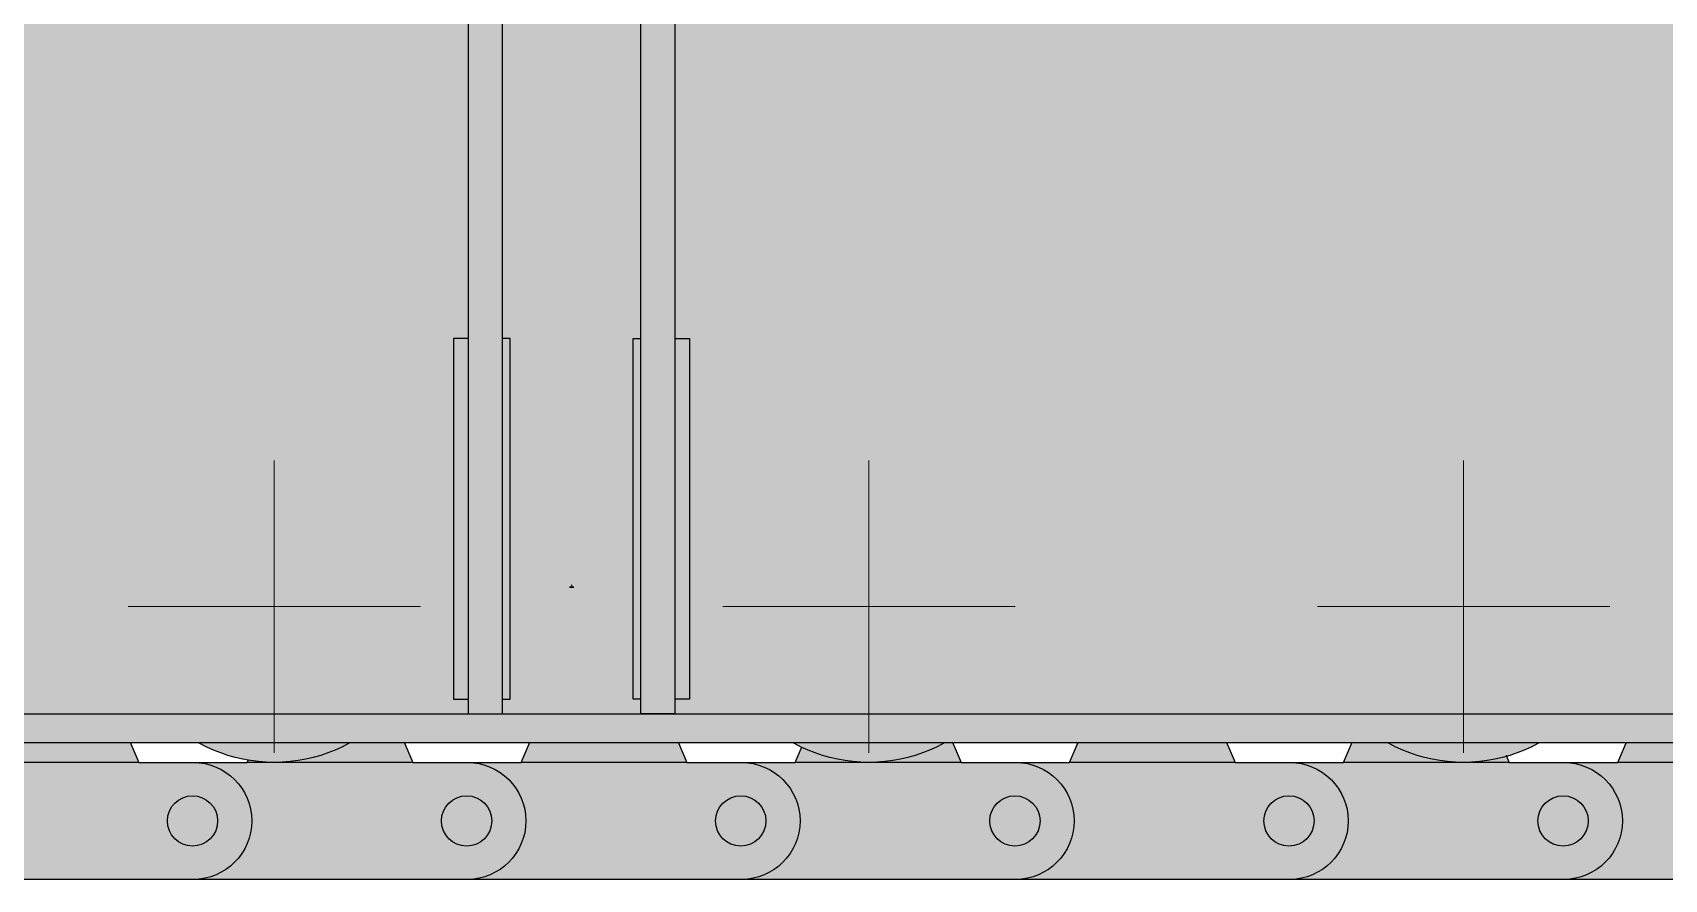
# Model space of a CAD drawing. Header units: millimetres. Extents: x -10000 to 22392, y -19950 to 27002.
# Drawn here: x -1998 to -324, y -20 to 849 of the extents above; entities that cross this region are included whole.
import ezdxf
from ezdxf.enums import TextEntityAlignment as Align

# ---------------------------------------------------------------- set-up
doc = ezdxf.new("R2010")
doc.units = ezdxf.units.MM
doc.set_wipeout_variables(frame=1)
doc.linetypes.add('ACAD_ISO04W100', pattern=[30, 24, -3, 0, -3])
doc.layers.add('Техника. Кран LR 1600', color=250, linetype='Continuous')
doc.layers.add('Техника. Кран LR 1600 Штриховка', color=7, linetype='Continuous', true_color=0xffd147)
doc.styles.add('arial', font='arial.ttf')

# ---------------------------------------------------------------- blocks, each defined once
blk = doc.blocks.new('LR 1600-2-20230825.140328')
at = {"color": 0, "linetype": 'ByBlock', "lineweight": -2, "transparency": 16777216}
blk.add_wipeout([(471, 1885), (471, 1885), (473.4, 1906.2), (482.7, 1925.5), (497.7, 1940.6), (516.9, 1950), (516.9, 1950), (541.7, 1950), (541.7, 1950), (550.8, 1948.5), (559.3, 1945), (566.8, 1939.6), (572.9, 1932.7), (572.9, 1932.7), (643.6, 1840), (1352.1, 1840), (1436.8, 1889.6), (1436.8, 1889.6), (1452.9, 1894), (1468.9, 1889.8), (1480.7, 1878), (1485, 1862), (1485, 1862), (1485, 1820), (1495, 1820), (1495, 350), (1395, 350), (1395, 650), (-1395, 650), (-1395, 350), (-1495, 350), (-1495, 1820), (-1485, 1820), (-1485, 1862), (-1485, 1862), (-1480.7, 1878), (-1468.9, 1889.8), (-1452.9, 1894), (-1436.8, 1889.6), (-1436.8, 1889.6), (-1352.1, 1840), (-643.6, 1840), (-572.9, 1932.7), (-572.9, 1932.7), (-566.8, 1939.6), (-559.3, 1945), (-550.8, 1948.5), (-541.7, 1950), (-541.7, 1950), (-516.9, 1950), (-516.9, 1950), (-497.7, 1940.6), (-482.7, 1925.5), (-473.4, 1906.2), (-471, 1885), (-471, 1885), (-471, 1840), (471, 1840)], dxfattribs=at)
at = {"layer": 'Техника. Кран LR 1600 Штриховка', "true_color": 0xadadad, "transparency": 16777216}
h = blk.add_hatch(color=253, dxfattribs=at)
h.dxf.hatch_style = 1
edge = h.paths.add_edge_path()
edge.add_line((471, 1840), (471, 1885))
edge.add_arc((535.3, 1888.3), 64.4, 106.555, 182.9163, ccw=False)
edge.add_line((516.9, 1950), (541.7, 1950))
edge.add_arc((539.9, 1910), 40.1, 34.5186, 87.469, ccw=False)
edge.add_line((572.9, 1932.7), (643.6, 1840))
edge.add_line((643.6, 1840), (1352.1, 1840))
edge.add_line((1352.1, 1840), (1436.8, 1889.6))
edge.add_arc((1453, 1862), 32, 0, 120.3458, ccw=False)
edge.add_line((1485, 1862), (1485, 1820))
edge.add_line((1485, 1820), (1495, 1820))
edge.add_line((1495, 1820), (1495, 350))
edge.add_line((1495, 350), (1395, 350))
edge.add_line((1395, 350), (1395, 650))
edge.add_line((1395, 650), (-1395, 650))
edge.add_line((-1395, 650), (-1395, 350))
edge.add_line((-1395, 350), (-1495, 350))
edge.add_line((-1495, 350), (-1495, 1820))
edge.add_line((-1495, 1820), (-1485, 1820))
edge.add_line((-1485, 1820), (-1485, 1862))
edge.add_arc((-1453, 1862), 32, 59.6542, 180, ccw=False)
edge.add_line((-1436.8, 1889.6), (-1352.1, 1840))
edge.add_line((-1352.1, 1840), (-643.6, 1840))
edge.add_line((-643.6, 1840), (-572.9, 1932.7))
edge.add_arc((-539.9, 1910), 40.1, 92.531, 145.4814, ccw=False)
edge.add_line((-541.7, 1950), (-516.9, 1950))
edge.add_arc((-535.3, 1888.3), 64.4, -2.9163, 73.445, ccw=False)
edge.add_line((-471, 1885), (-471, 1840))
edge.add_line((-471, 1840), (471, 1840))
at = {"color": 0, "linetype": 'ByBlock', "lineweight": -2, "transparency": 16777216}
blk.add_lwpolyline([(1395, 650), (-1395, 650), (-1395, 350), (-1495, 350), (-1495, 1820), (-1485, 1820), (-1485, 1862, -0.579364), (-1436.8, 1889.6), (-1352.1, 1840), (-643.6, 1840), (-572.9, 1932.7, -0.23524), (-541.7, 1950), (-516.9, 1950, -0.346092), (-471, 1885), (-471, 1840), (471, 1840)], format="xyb", dxfattribs=at)
for points in [[(-1395, 650), (-1395, 810), (-1420, 810), (-1420, 1400), (-1395, 1400), (-1395, 1790)], [(-1420, 810), (-1420, 754.4), (-1495, 754.4)], [(-1395, 680), (1395, 680)]]:
    blk.add_lwpolyline(points, dxfattribs=at)
blk = doc.blocks.new('LR 1600-2-20230825.150150')
blk.add_wipeout([(0, 60), (0, 60), (15.8, 57.9), (30.4, 51.7), (43, 41.9), (52.5, 29.1), (58.3, 14.3), (60, -1.5), (57.5, -17.2), (50.9, -31.7), (40.8, -44), (27.8, -53.2), (12.8, -58.6), (0, -60), (-56, -60), (-86, -130), (-196, -130), (-226, -60), (-282, -60), (-282, -60), (-297.8, -57.9), (-312.4, -51.7), (-325, -41.9), (-334.5, -29.1), (-340.3, -14.3), (-342, 1.5), (-339.5, 17.2), (-332.9, 31.7), (-322.8, 44), (-309.8, 53.2), (-294.8, 58.6), (-282, 60)])
at = {"layer": 'Техника. Кран LR 1600 Штриховка', "true_color": 0xadadad}
h = blk.add_hatch(color=253, dxfattribs=at)
h.dxf.hatch_style = 1
edge = h.paths.add_edge_path()
edge.add_line((-282, 60), (0, 60))
edge.add_arc((0, 0), 60, -90, 90, ccw=False)
edge.add_line((0, -60), (-56, -60))
edge.add_line((-56, -60), (-86, -130))
edge.add_line((-86, -130), (-196, -130))
edge.add_line((-196, -130), (-226, -60))
edge.add_line((-226, -60), (-282, -60))
edge.add_arc((-282, 0), 60, 90, 270, ccw=False)
edge = h.paths.add_edge_path(flags=17)
edge.add_line((-226, -60), (-56, -60))
at = {"color": 0, "linetype": 'ByBlock', "lineweight": -2, "transparency": 16777216}
blk.add_line((-226, -60), (-56, -60), dxfattribs=at)
blk.add_lwpolyline([(-282, 60), (0, 60, -1), (0, -60), (-56, -60), (-86, -130), (-196, -130), (-226, -60), (-282, -60, -1)], format="xyb", close=True, dxfattribs=at)
for centre in [(-281.2, 0), (0, 0)]:
    blk.add_circle(centre, 25.8, dxfattribs=at)
blk = doc.blocks.new('LR 1600-2-20230825.10341301')
at = {"color": 0, "linetype": 'ByBlock', "lineweight": -2, "transparency": 16777216, "rotation": 179.9999999999998}
blk.add_blockref('LR 1600-2-20230825.150150', (-462.8, -868), dxfattribs=at)
blk.add_blockref('LR 1600-2-20230825.150150', (-744, -868), dxfattribs=at)
blk.add_blockref('LR 1600-2-20230825.150150', (-1025.2, -868), dxfattribs=at)
blk.add_blockref('LR 1600-2-20230825.150150', (-1306.4, -868), dxfattribs=at)
blk.add_blockref('LR 1600-2-20230825.150150', (-1587.6, -868), dxfattribs=at)
blk.add_blockref('LR 1600-2-20230825.150150', (-1868.8, -868), dxfattribs=at)
blk.add_blockref('LR 1600-2-20230825.150150', (-2150, -868), dxfattribs=at)
blk = doc.blocks.new('LR 1600-2-20230825.104242')
at = {"color": 0, "linetype": 'ByBlock', "lineweight": -2, "transparency": 16777216}
blk.add_wipeout([(154.3, 42.4), (137.6, 81.7), (111, 115.2), (76.6, 140.5), (36.6, 155.8), (-5.9, 159.9), (-48, 152.6), (-86.7, 134.5), (-119.2, 106.7), (-143.2, 71.3), (-157, 30.9), (-159.6, -11.8), (-150.7, -53.6), (-131.2, -91.6), (-102.2, -123.1), (-66, -145.8), (-25, -158), (17.7, -159), (59.2, -148.7), (96.4, -127.7), (126.8, -97.6), (148.1, -60.5), (158.8, -19.2), (160, 0)], dxfattribs=at)
at = {"layer": 'Техника. Кран LR 1600 Штриховка', "true_color": 0xadadad, "transparency": 16777216}
h = blk.add_hatch(color=253, dxfattribs=at)
h.dxf.hatch_style = 1
edge = h.paths.add_edge_path()
edge.add_arc((0, 0), 160, 0, 360)
at = {"color": 0, "linetype": 'ByBlock', "lineweight": -2, "transparency": 16777216}
blk.add_circle((0, 0), 160, dxfattribs=at)
blk = doc.blocks.new('LR 1600-2-20230825.104925')
at = {"color": 0, "linetype": 'ByBlock', "lineweight": -2, "transparency": 16777216}
blk.add_wipeout([(1272.5, 1525), (1272.5, 1525), (1272.9, 1526.9), (1274, 1528.5), (1275.6, 1529.6), (1277.5, 1530), (1349, 1530), (1382.9, 1639.3), (1382.9, 1639.3), (1396.2, 1663), (1418, 1679.1), (1444.5, 1685), (1471.1, 1679.5), (1493.2, 1663.6), (1506.8, 1640.2), (1507.1, 1639.3), (1541, 1530), (1612.5, 1530), (1612.5, 1530), (1614.4, 1529.6), (1616, 1528.5), (1617.1, 1526.9), (1617.5, 1525), (1617.5, 1487.1), (4217.9, 981.4), (4219.9, 991.1), (4343.7, 1029.3), (4343.7, 1029.3), (4385.9, 1039.1), (4429, 1042.9), (4472.3, 1040.7), (4514.8, 1032.5), (4748.9, 970), (4748.9, 970), (4774.7, 969.4), (4800.5, 967.2), (4826.1, 963.5), (4851.4, 958.2), (5066.5, 903.3), (5066.5, 903.3), (5127.9, 881.7), (5184.5, 849.7), (5234.7, 808.3), (5276.8, 758.7), (5309.6, 702.5), (5332, 641.4), (5343.4, 577.3), (5343.4, 512.3), (5331.9, 448.2), (5309.4, 387.1), (5276.6, 331), (5234.4, 281.4), (5184.2, 240), (5127.5, 208.1), (5066.1, 186.6), (5001.9, 176.2), (4953.4, 175.8), (4784, 165.2), (4350, 140), (-4350, 140), (-4764.2, 165.2), (-4783.9, 171.4), (-4784.2, 166.4), (-4915, 174.3), (-4915, 174.3), (-4979.9, 180.1), (-5042.7, 197.1), (-5101.6, 224.9), (-5154.7, 262.6), (-5200.4, 309), (-5237.2, 362.7), (-5264.1, 422), (-5280.2, 485.1), (-5285, 550), (-5278.3, 614.8), (-5260.4, 677.4), (-5231.8, 735.9), (-5193.4, 788.5), (-5146.4, 833.6), (-5092.2, 869.7), (-5032.5, 895.7), (-4969.2, 911), (-4915, 915), (-4891.3, 915), (-4891.3, 926), (-4887.4, 930.9), (-4509.3, 1017.5), (-4464.7, 1017.5), (-4269, 972.7), (-4265.2, 968.8), (-4262.9, 957.2), (-4334.6, 942.9), (-4336.9, 954.4), (-4340.7, 958.3), (-4471.4, 988.2), (-4502.6, 988.2), (-4753, 930.9), (-4756.9, 926), (-4756.9, 915), (-4487, 915), (-4487, 920), (-4472, 920), (-4472, 915.4), (-1617.5, 1486.7), (-1617.5, 1525), (-1617.5, 1525), (-1617.1, 1526.9), (-1616, 1528.5), (-1614.4, 1529.6), (-1612.5, 1530), (-1541, 1530), (-1507.1, 1639.3), (-1507.1, 1639.3), (-1493.8, 1663), (-1472, 1679.1), (-1445.5, 1685), (-1418.9, 1679.5), (-1396.8, 1663.6), (-1383.2, 1640.2), (-1382.9, 1639.3), (-1349, 1530), (-1277.5, 1530), (-1277.5, 1530), (-1275.6, 1529.6), (-1274, 1528.5), (-1272.9, 1526.9), (-1272.5, 1525), (-1272.5, 1500), (1272.5, 1500)], dxfattribs=at)
at = {"layer": 'Техника. Кран LR 1600 Штриховка', "true_color": 0xadadad, "transparency": 16777216}
h = blk.add_hatch(color=253, dxfattribs=at)
h.dxf.hatch_style = 1
edge = h.paths.add_edge_path()
edge.add_line((1272.5, 1500), (1272.5, 1525))
edge.add_arc((1277.5, 1525), 5, 90, 180, ccw=False)
edge.add_line((1277.5, 1530), (1349, 1530))
edge.add_line((1349, 1530), (1382.9, 1639.3))
edge.add_arc((1445, 1620), 65, 17.2466, 162.7534, ccw=False)
edge.add_line((1507.1, 1639.3), (1541, 1530))
edge.add_line((1541, 1530), (1612.5, 1530))
edge.add_arc((1612.5, 1525), 5, 0, 90, ccw=False)
edge.add_line((1617.5, 1525), (1617.5, 1487.1))
edge.add_line((1617.5, 1487.1), (4217.9, 981.4))
edge.add_line((4217.9, 981.4), (4219.9, 991.1))
edge.add_line((4219.9, 991.1), (4343.7, 1029.3))
edge.add_arc((4434.9, 733), 310, 75.0506, 107.1083, ccw=False)
edge.add_line((4514.8, 1032.5), (4748.9, 970))
edge.add_arc((4751.9, 543.9), 426.1, 76.4924, 90.4121, ccw=False)
edge.add_line((4851.4, 958.2), (5066.5, 903.3))
edge.add_arc((4975, 545), 369.8, -93.3433, 75.6751, ccw=False)
edge.add_line((4953.4, 175.8), (4784, 165.2))
edge.add_line((4784, 165.2), (4350, 140))
edge.add_line((4350, 140), (-4350, 140))
edge.add_line((-4350, 140), (-4764.2, 165.2))
edge.add_line((-4764.2, 165.2), (-4783.9, 171.4))
edge.add_line((-4783.9, 171.4), (-4784.2, 166.4))
edge.add_line((-4784.2, 166.4), (-4915, 174.3))
edge.add_arc((-4914.7, 544.7), 370.3, 90.0493, 269.9507, ccw=False)
edge.add_line((-4915, 915), (-4891.3, 915))
edge.add_line((-4891.3, 915), (-4891.3, 926))
edge.add_line((-4891.3, 926), (-4887.4, 930.9))
edge.add_line((-4887.4, 930.9), (-4509.3, 1017.5))
edge.add_line((-4509.3, 1017.5), (-4464.7, 1017.5))
edge.add_line((-4464.7, 1017.5), (-4269, 972.7))
edge.add_line((-4269, 972.7), (-4265.2, 968.8))
edge.add_line((-4265.2, 968.8), (-4262.9, 957.2))
edge.add_line((-4262.9, 957.2), (-4334.6, 942.9))
edge.add_line((-4334.6, 942.9), (-4336.9, 954.4))
edge.add_line((-4336.9, 954.4), (-4340.7, 958.3))
edge.add_line((-4340.7, 958.3), (-4471.4, 988.2))
edge.add_line((-4471.4, 988.2), (-4502.6, 988.2))
edge.add_line((-4502.6, 988.2), (-4753, 930.9))
edge.add_line((-4753, 930.9), (-4756.9, 926))
edge.add_line((-4756.9, 926), (-4756.9, 915))
edge.add_line((-4756.9, 915), (-4487, 915))
edge.add_line((-4487, 915), (-4487, 920))
edge.add_line((-4487, 920), (-4472, 920))
edge.add_line((-4472, 920), (-4472, 915.4))
edge.add_line((-4472, 915.4), (-1617.5, 1486.7))
edge.add_line((-1617.5, 1486.7), (-1617.5, 1525))
edge.add_arc((-1612.5, 1525), 5, 90, 180, ccw=False)
edge.add_line((-1612.5, 1530), (-1541, 1530))
edge.add_line((-1541, 1530), (-1507.1, 1639.3))
edge.add_arc((-1445, 1620), 65, 17.2466, 162.7534, ccw=False)
edge.add_line((-1382.9, 1639.3), (-1349, 1530))
edge.add_line((-1349, 1530), (-1277.5, 1530))
edge.add_arc((-1277.5, 1525), 5, 0, 90, ccw=False)
edge.add_line((-1272.5, 1525), (-1272.5, 1500))
edge.add_line((-1272.5, 1500), (1272.5, 1500))
at = {"color": 0, "linetype": 'ByBlock', "lineweight": -2, "transparency": 16777216}
for points in [[(4350, 140), (-4350, 140)], [(-1551, 555), (-1566, 555), (-1566, 185), (-1551, 185)], [(-1516, 185), (-1508, 185), (-1508, 555), (-1516, 555)], [(-1374, 185), (-1382, 185), (-1382, 555), (-1374, 555)], [(-1339, 555), (-1324, 555), (-1324, 185), (-1339, 185)], [(-4783.9, 171.4), (-4782.4, 196.3), (-4349.1, 170), (0, 170)]]:
    blk.add_lwpolyline(points, dxfattribs=at)
for points in [[(-1551, 1450), (-1551, 170), (-1516, 170), (-1516, 1450)], [(-1339, 1450), (-1339, 170), (-1374, 170), (-1374, 1450)]]:
    blk.add_lwpolyline(points, close=True, dxfattribs=at)
blk = doc.blocks.new('LR 1600-2-20230826.19160601')
at = {"color": 0, "linetype": 'ByBlock', "lineweight": 5, "transparency": 16777216}
for points in [[(0, 150), (0, 0)], [(0, 0), (-150, 0)], [(0, 0), (0, -150)], [(150, 0), (0, 0)]]:
    blk.add_lwpolyline(points, dxfattribs=at)
blk = doc.blocks.new('LR 1600-2-20230825.111019')
at = {"color": 0, "linetype": 'ByBlock', "lineweight": -2, "transparency": 16777216}
blk.add_blockref('LR 1600-2-20230825.10341301', (34.9, 928), dxfattribs=at)
for p in [(-1750, 280), (-1140, 280), (-530, 280)]:
    blk.add_blockref('LR 1600-2-20230825.104242', p, dxfattribs=at)
blk.add_blockref('LR 1600-2-20230825.104925', (0, 0), dxfattribs=at)
for p in [(-1750, 280), (-1140, 280), (-530, 280)]:
    blk.add_blockref('LR 1600-2-20230826.19160601', p, dxfattribs=at)
blk = doc.blocks.new('LR 1600-2-20230904.12362301')
at = {"color": 0, "linetype": 'ByBlock', "lineweight": -2, "transparency": 16777216}
blk.add_wipeout([(-94, 290), (-79, 290), (-70, 300), (-70, 338), (-70, 338), (-71, 346), (-73, 353), (-77, 360), (-82, 365), (-147, 431), (-150, 440), (-150, 2062), (150, 2062), (150, 440), (147, 431), (82, 365), (82, 365), (77, 360), (73, 353), (71, 346), (70, 338), (70, 300), (79, 290), (94, 290), (100, 285), (100, 285), (88, 243), (60, 210), (20, 192), (-23, 193), (-62, 212), (-89, 245), (-100, 285)], dxfattribs=at)
at = {"layer": 'Техника. Кран LR 1600 Штриховка', "transparency": 16777216}
h = blk.add_hatch(color=256, dxfattribs=at)
h.dxf.hatch_style = 1
h.set_gradient(color1=(173, 173, 173), tint=1, name='CYLINDER')
edge = h.paths.add_edge_path()
edge.add_line((-70, 300), (-70, 338))
edge.add_arc((-108, 338), 38.3, 0.680171, 46.049795)
edge.add_line((-82, 365), (-147, 431))
edge.add_line((-147, 431), (-150, 440))
edge.add_line((-150, 440), (-150, 2062))
edge.add_line((-150, 2062), (150, 2062))
edge.add_line((150, 2062), (150, 440))
edge.add_line((150, 440), (147, 431))
edge.add_line((147, 431), (82, 365))
edge.add_arc((108, 338), 38.3, 133.950205, 179.319829)
edge.add_line((70, 338), (70, 300))
edge.add_line((70, 300), (79, 290))
edge.add_line((79, 290), (94, 290))
edge.add_line((94, 290), (100, 285))
edge.add_arc((0, 290), 100, 183.093762, 356.906238, ccw=False)
edge.add_line((-100, 285), (-94, 290))
edge.add_line((-94, 290), (-79, 290))
edge.add_line((-79, 290), (-70, 300))
at = {"color": 0, "linetype": 'ByBlock', "lineweight": -2, "transparency": 16777216}
blk.add_lwpolyline([(-70, 300), (-70, 338, 0.20058951), (-82, 365), (-147, 431), (-150, 440), (-150, 2062), (150, 2062), (150, 440), (147, 431), (82, 365, 0.20058951), (70, 338), (70, 300), (79, 290, 0), (94, 290), (100, 285, -0.9474107), (-100, 285), (-94, 290), (-79, 290)], format="xyb", close=True, dxfattribs=at)
at = {"color": 0, "linetype": 'ByBlock', "lineweight": 5, "transparency": 16777216}
for points in [[(-150, 440), (150, 440)], [(79, 290), (-79, 290)], [(-70, 300), (70, 300)]]:
    blk.add_lwpolyline(points, dxfattribs=at)
at = {"color": 0, "linetype": 'ACAD_ISO04W100', "lineweight": 5, "ltscale": 10, "transparency": 16777216}
blk.add_lwpolyline([(0, 0), (0, 2062)], dxfattribs=at)
blk = doc.blocks.new('LR 1600-2-20230904.131607')
at = {"color": 0, "linetype": 'ByBlock', "lineweight": -2, "transparency": 16777216}
blk.add_wipeout([(-48, 269), (-48, 269), (-49, 276), (-52, 281), (-56, 286), (-62, 289), (-62, 289), (-79, 293), (-90, 304), (-90, 1262), (-75, 1281), (-75, 1453), (75, 1453), (75, 1281), (90, 1262), (90, 304), (79, 293), (62, 289), (62, 289), (56, 286), (52, 281), (49, 276), (48, 269), (48, 269), (48, 258), (-48, 258)], dxfattribs=at)
blk.add_wipeout([(410, 50), (405, 56), (285, 56), (95, 176), (95, 258), (-95, 258), (-95, 176), (-285, 56), (-405, 56), (-410, 50), (-360, 0), (360, 0)], dxfattribs=at)
at = {"layer": 'Техника. Кран LR 1600 Штриховка', "true_color": 0xadadad, "transparency": 16777216}
h = blk.add_hatch(color=253, dxfattribs=at)
h.dxf.hatch_style = 1
h.paths.add_polyline_path([(360, 0), (410, 50), (405, 56), (285, 56), (95, 176), (95, 258), (-95, 258), (-95, 176), (-285, 56), (-405, 56), (-410, 50), (-360, 0)])
at = {"layer": 'Техника. Кран LR 1600 Штриховка', "transparency": 16777216}
h = blk.add_hatch(color=256, dxfattribs=at)
h.dxf.hatch_style = 1
h.set_gradient(color1=(173, 173, 173), tint=1, name='CYLINDER')
edge = h.paths.add_edge_path()
edge.add_line((-48, 258), (-48, 269))
edge.add_arc((-68, 269), 20, 360, 435)
edge.add_line((-62, 289), (-79, 293))
edge.add_line((-79, 293), (-90, 304))
edge.add_line((-90, 304), (-90, 1262))
edge.add_line((-90, 1262), (-75, 1281))
edge.add_line((-75, 1281), (-75, 1453))
edge.add_line((-75, 1453), (75, 1453))
edge.add_line((75, 1453), (75, 1281))
edge.add_line((75, 1281), (90, 1262))
edge.add_line((90, 1262), (90, 304))
edge.add_line((90, 304), (79, 293))
edge.add_line((79, 293), (62, 289))
edge.add_arc((68, 269), 20, 105, 180)
edge.add_line((48, 269), (48, 258))
edge.add_line((48, 258), (-48, 258))
at = {"color": 0, "linetype": 'ByBlock', "lineweight": -2, "transparency": 16777216}
blk.add_lwpolyline([(360, 0), (410, 50), (405, 56), (285, 56), (95, 176), (95, 258), (-95, 258), (-95, 176), (-285, 56), (-405, 56), (-410, 50), (-360, 0)], close=True, dxfattribs=at)
for points in [[(-410, 50), (410, 50)], [(285, 56), (-285, 56)], [(-95, 176), (95, 176)], [(-90, 1262), (90, 1262)], [(-90, 304), (90, 304)], [(-75, 1281), (75, 1281)]]:
    blk.add_lwpolyline(points, dxfattribs=at)
blk.add_lwpolyline([(-48, 258), (-48, 269, 0.33945426), (-62, 289), (-79, 293), (-90, 304), (-90, 1262), (-75, 1281), (-75, 1453), (75, 1453), (75, 1281), (90, 1262), (90, 304), (79, 293), (62, 289, 0.33945426), (48, 269), (48, 258)], format="xyb", close=True, dxfattribs=at)
at = {"color": 0, "linetype": 'ACAD_ISO04W100', "lineweight": 5, "ltscale": 10, "transparency": 16777216}
blk.add_lwpolyline([(0, 0), (0, 1453)], dxfattribs=at)
blk = doc.blocks.new('LR 1600-2-20230905.10145001')
at = {"color": 0, "linetype": 'ByBlock', "lineweight": -2, "transparency": 16777216}
blk.add_wipeout([(-282, 400), (-282, 30), (-302, 30), (-302, 400)], dxfattribs=at)
blk.add_wipeout([(-210, 238), (-130, 238), (-130, 181), (-133, 181), (-141, 179), (-150, 171), (-150, 191), (-242, 254), (-242, 254), (-246, 257), (-251, 259), (-257, 261), (-262, 261), (-282, 261), (-282, 70), (-316, 30), (-400, 30), (-400, 2), (-397, 0), (397, 0), (400, 2), (400, 30), (316, 30), (282, 70), (282, 261), (262, 261), (262, 261), (257, 261), (251, 259), (246, 257), (242, 254), (150, 191), (150, 171), (141, 179), (133, 181), (130, 181), (130, 238), (210, 238), (210, 318), (-210, 318)], dxfattribs=at)
blk.add_wipeout([(-210, 238), (-130, 238), (-130, 181), (-133, 181), (-141, 179), (-150, 171), (-150, 191), (-242, 254), (-242, 254), (-246, 257), (-251, 259), (-257, 261), (-262, 261), (-282, 261), (-282, 70), (-316, 30), (-400, 30), (-400, 2), (-397, 0), (397, 0), (400, 2), (400, 30), (316, 30), (282, 70), (282, 261), (262, 261), (262, 261), (257, 261), (251, 259), (246, 257), (242, 254), (150, 191), (150, 171), (141, 179), (133, 181), (130, 181), (130, 238), (210, 238), (210, 318), (-210, 318)], dxfattribs=at)
at = {"layer": 'Техника. Кран LR 1600 Штриховка', "true_color": 0xadadad, "transparency": 16777216}
h = blk.add_hatch(color=253, dxfattribs=at)
h.dxf.hatch_style = 1
edge = h.paths.add_edge_path()
edge.add_line((-210, 318), (-210, 238))
edge.add_line((-210, 238), (-130, 238))
edge.add_line((-130, 238), (-130, 181))
edge.add_line((-130, 181), (-133, 181))
edge.add_line((-133, 181), (-141, 179))
edge.add_line((-141, 179), (-150, 171))
edge.add_line((-150, 171), (-150, 191))
edge.add_line((-150, 191), (-242, 254))
edge.add_arc((-262, 228), 32.7, 52.316636, 90.98364)
edge.add_line((-262, 261), (-282, 261))
edge.add_line((-282, 261), (-282, 70))
edge.add_line((-282, 70), (-316, 30))
edge.add_line((-316, 30), (-400, 30))
edge.add_line((-400, 30), (-400, 2))
edge.add_line((-400, 2), (-397, 0))
edge.add_line((-397, 0), (397, 0))
edge.add_line((397, 0), (400, 2))
edge.add_line((400, 2), (400, 30))
edge.add_line((400, 30), (316, 30))
edge.add_line((316, 30), (282, 70))
edge.add_line((282, 70), (282, 261))
edge.add_line((282, 261), (262, 261))
edge.add_arc((262, 228), 32.7, 89.01636, 127.683364)
edge.add_line((242, 254), (150, 191))
edge.add_line((150, 191), (150, 171))
edge.add_line((150, 171), (141, 179))
edge.add_line((141, 179), (133, 181))
edge.add_line((133, 181), (130, 181))
edge.add_line((130, 181), (130, 238))
edge.add_line((130, 238), (210, 238))
edge.add_line((210, 238), (210, 318))
edge.add_line((210, 318), (-210, 318))
h = blk.add_hatch(color=253, dxfattribs=at)
h.dxf.hatch_style = 1
h.paths.add_polyline_path([(-302, 400), (-282, 400), (-282, 30), (-302, 30)])
at = {"color": 0, "linetype": 'ByBlock', "lineweight": -2, "transparency": 16777216}
blk.add_lwpolyline([(-210, 318), (-210, 238), (-130, 238), (-130, 181), (-133, 181), (-141, 179), (-150, 171), (-150, 191), (-242, 254, 0.17033593), (-262, 261), (-282, 261), (-282, 70), (-316, 30), (-400, 30), (-400, 2), (-397, 0), (397, 0), (400, 2), (400, 30), (316, 30), (282, 70), (282, 261), (262, 261, 0.17033593), (242, 254), (150, 191), (150, 171), (141, 179), (133, 181), (130, 181), (130, 238), (210, 238), (210, 318)], format="xyb", close=True, dxfattribs=at)
for points in [[(-316, 30), (316, 30)], [(-276, 261), (-276, 61)], [(-150, 171), (-276, 66)], [(-141, 179), (-141, 145), (-130, 145)], [(130, 238), (-130, 238)], [(-130, 181), (-130, 145), (130, 145), (130, 181)], [(141, 179), (141, 145), (130, 145)], [(150, 171), (276, 66)], [(276, 261), (276, 61)]]:
    blk.add_lwpolyline(points, dxfattribs=at)
blk.add_lwpolyline([(-302, 400), (-282, 400), (-282, 30), (-302, 30)], close=True, dxfattribs=at)
blk.add_wipeout([(282, 400), (282, 30), (302, 30), (302, 400)], dxfattribs=at)
at = {"layer": 'Техника. Кран LR 1600 Штриховка', "true_color": 0xadadad, "transparency": 16777216}
h = blk.add_hatch(color=253, dxfattribs=at)
h.dxf.hatch_style = 1
h.paths.add_polyline_path([(302, 400), (282, 400), (282, 30), (302, 30)])
at = {"color": 0, "linetype": 'ByBlock', "lineweight": -2, "transparency": 16777216}
blk.add_lwpolyline([(302, 400), (282, 400), (282, 30), (302, 30)], close=True, dxfattribs=at)
blk = doc.blocks.new('LR 1600-2-20230904.21254301')
at = {"color": 0, "linetype": 'ByBlock', "lineweight": -2, "transparency": 16777216}
blk.add_blockref('LR 1600-2-20230905.10145001', (0, 250), dxfattribs=at)
blk.add_wipeout([(282, 250), (316, 250), (316, 262), (303, 262), (303, 324), (303, 324), (301, 331), (293, 334), (286, 332), (283, 325), (282, 324), (282, 300), (269, 300), (269, 324), (269, 324), (273, 336), (281, 344), (293, 347), (305, 344), (313, 336), (316, 324), (316, 324), (316, 305), (400, 305), (400, 275), (510, 275), (510, 250), (1995, 250), (1995, 238), (2045, 238), (2045, 238), (2066, 235), (2086, 226), (2102, 212), (2114, 193), (2119, 173), (2119, 151), (2116, 137), (2083, 48), (2083, 48), (2081, 44), (2078, 40), (2074, 37), (2070, 35), (2070, 35), (2015, 15), (1995, 15), (1995, 0), (-1995, 0), (-1995, 15), (-2015, 15), (-2070, 35), (-2070, 35), (-2074, 37), (-2078, 40), (-2081, 44), (-2083, 48), (-2083, 48), (-2116, 137), (-2116, 137), (-2120, 159), (-2118, 180), (-2110, 200), (-2097, 217), (-2079, 230), (-2059, 237), (-2045, 238), (-1995, 238), (-1995, 250), (-510, 250), (-510, 275), (-400, 275), (-400, 305), (-316, 305), (-316, 324), (-316, 324), (-313, 336), (-305, 344), (-293, 347), (-281, 344), (-273, 336), (-269, 324), (-269, 324), (-269, 300), (-282, 300), (-282, 324), (-282, 324), (-285, 331), (-292, 334), (-300, 332), (-303, 325), (-303, 324), (-303, 262), (-316, 262), (-316, 250), (-282, 250), (-282, 280), (282, 280)], dxfattribs=at)
at = {"layer": 'Техника. Кран LR 1600 Штриховка', "true_color": 0xadadad, "transparency": 16777216}
h = blk.add_hatch(color=253, dxfattribs=at)
h.dxf.hatch_style = 1
edge = h.paths.add_edge_path()
edge.add_line((282, 280), (282, 250))
edge.add_line((282, 250), (316, 250))
edge.add_line((316, 250), (316, 262))
edge.add_line((316, 262), (303, 262))
edge.add_line((303, 262), (303, 324))
edge.add_arc((293, 324), 10.5, 358.254852, 541.745148)
edge.add_line((282, 324), (282, 300))
edge.add_line((282, 300), (269, 300))
edge.add_line((269, 300), (269, 324))
edge.add_arc((293, 324), 23.5, 1.297506, 178.702494, ccw=False)
edge.add_line((316, 324), (316, 305))
edge.add_line((316, 305), (400, 305))
edge.add_line((400, 305), (400, 275))
edge.add_line((400, 275), (510, 275))
edge.add_line((510, 275), (510, 250))
edge.add_line((510, 250), (1995, 250))
edge.add_line((1995, 250), (1995, 238))
edge.add_line((1995, 238), (2045, 238))
edge.add_arc((2045, 163), 75, -19.895861, 90.000083, ccw=False)
edge.add_line((2116, 137), (2083, 48))
edge.add_arc((2062, 56), 23, 289.999986, 340.104621, ccw=False)
edge.add_line((2070, 35), (2015, 15))
edge.add_line((2015, 15), (1995, 15))
edge.add_line((1995, 15), (1995, 0))
edge.add_line((1995, 0), (-1995, 0))
edge.add_line((-1995, 0), (-1995, 15))
edge.add_line((-1995, 15), (-2015, 15))
edge.add_line((-2015, 15), (-2070, 35))
edge.add_arc((-2062, 56), 23, 199.895379, 250.000014, ccw=False)
edge.add_line((-2083, 48), (-2116, 137))
edge.add_arc((-2045, 163), 75, 89.999917, 199.895861, ccw=False)
edge.add_line((-2045, 238), (-1995, 238))
edge.add_line((-1995, 238), (-1995, 250))
edge.add_line((-1995, 250), (-510, 250))
edge.add_line((-510, 250), (-510, 275))
edge.add_line((-510, 275), (-400, 275))
edge.add_line((-400, 275), (-400, 305))
edge.add_line((-400, 305), (-316, 305))
edge.add_line((-316, 305), (-316, 324))
edge.add_arc((-293, 324), 23.5, 1.297506, 178.702494, ccw=False)
edge.add_line((-269, 324), (-269, 300))
edge.add_line((-269, 300), (-282, 300))
edge.add_line((-282, 300), (-282, 324))
edge.add_arc((-293, 324), 10.5, 358.254852, 541.745148)
edge.add_line((-303, 324), (-303, 262))
edge.add_line((-303, 262), (-316, 262))
edge.add_line((-316, 262), (-316, 250))
edge.add_line((-316, 250), (-282, 250))
edge.add_line((-282, 250), (-282, 280))
edge.add_line((-282, 280), (282, 280))
edge = h.paths.add_edge_path(flags=16)
edge.add_arc((2045, 163), 30, 0, 360)
edge = h.paths.add_edge_path(flags=16)
edge.add_arc((-2045, 163), 30, 0, 360)
at = {"color": 0, "linetype": 'ByBlock', "lineweight": -2, "transparency": 16777216}
blk.add_lwpolyline([(282, 280), (282, 250), (316, 250), (316, 262), (303, 262), (303, 324, 1.03093204), (282, 324), (282, 300), (269, 300), (269, 324, -0.97760684), (316, 324), (316, 305), (400, 305), (400, 275), (510, 275), (510, 250), (1995, 250), (1995, 238), (2045, 238, -0.51999012), (2116, 137), (2083, 48, -0.2221737), (2070, 35), (2015, 15), (1995, 15), (1995, 0), (-1995, 0), (-1995, 15), (-2015, 15), (-2070, 35, -0.2221737), (-2083, 48), (-2116, 137, -0.51999012), (-2045, 238), (-1995, 238), (-1995, 250), (-510, 250), (-510, 275), (-400, 275), (-400, 305), (-316, 305), (-316, 324, -0.97760684), (-269, 324), (-269, 300), (-282, 300), (-282, 324, 1.03093204), (-303, 324), (-303, 262), (-316, 262), (-316, 250), (-282, 250), (-282, 280)], format="xyb", close=True, dxfattribs=at)
for points in [[(-1995, 238), (1995, 238)], [(-1995, 15), (1995, 15)], [(-510, 250), (510, 250)], [(-400, 275), (-316, 275)], [(-316, 305), (-316, 262)], [(316, 305), (316, 262)], [(400, 275), (316, 275)]]:
    blk.add_lwpolyline(points, dxfattribs=at)
at = {"color": 0, "linetype": 'ACAD_ISO04W100', "lineweight": 5, "ltscale": 10, "transparency": 16777216}
blk.add_lwpolyline([(0, 0), (0, 568)], dxfattribs=at)
at = {"color": 0, "linetype": 'ByBlock', "lineweight": -2, "transparency": 16777216}
for centre in [(-2045, 163), (2045, 163)]:
    blk.add_circle(centre, 30, dxfattribs=at)
blk = doc.blocks.new('LR 1600-2-20230905.101954')
at = {"color": 0, "linetype": 'ByBlock', "lineweight": -2, "transparency": 16777216}
blk.add_wipeout([(-250, 0), (-250, 30), (-210, 30), (-138, 129), (-138, 293), (138, 293), (138, 129), (210, 30), (250, 30), (250, 0)], dxfattribs=at)
at = {"layer": 'Техника. Кран LR 1600 Штриховка', "true_color": 0xadadad, "transparency": 16777216}
h = blk.add_hatch(color=253, dxfattribs=at)
h.dxf.hatch_style = 1
h.paths.add_polyline_path([(250, 0), (-250, 0), (-250, 30), (-210, 30), (-138, 129), (-138, 293), (138, 293), (138, 129), (210, 30), (250, 30)])
at = {"color": 0, "linetype": 'ByBlock', "lineweight": -2, "transparency": 16777216}
for points in [[(250, 0), (-250, 0), (-250, 30), (-210, 30), (-138, 129), (-138, 293), (138, 293), (138, 129), (210, 30), (250, 30), (250, 0)], [(210, 30), (-210, 30)], [(-138, 129), (138, 129)], [(-88, 129), (-88, 293)], [(87, 129), (87, 293)]]:
    blk.add_lwpolyline(points, dxfattribs=at)
blk = doc.blocks.new('LR 1600-2-20230905.094301')
at = {"color": 0, "linetype": 'ByBlock', "lineweight": -2, "transparency": 16777216}
blk.add_blockref('LR 1600-2-20230905.101954', (0, 275), dxfattribs=at)
blk.add_wipeout([(1200, 250), (1200, 0), (-1200, 0), (-1200, 250)], dxfattribs=at)
blk.add_wipeout([(-420, 275), (-420, 250), (420, 250), (420, 275)], dxfattribs=at)
blk.add_wipeout([(-282, 305), (-282, 275), (282, 275), (282, 305)], dxfattribs=at)
at = {"layer": 'Техника. Кран LR 1600 Штриховка', "true_color": 0xadadad, "transparency": 16777216}
h = blk.add_hatch(color=253, dxfattribs=at)
h.dxf.hatch_style = 1
h.paths.add_polyline_path([(-1200, 250), (1200, 250), (1200, 0), (-1200, 0)])
h = blk.add_hatch(color=253, dxfattribs=at)
h.dxf.hatch_style = 1
h.paths.add_polyline_path([(282, 305), (-282, 305), (-282, 275), (282, 275)])
h.paths.add_polyline_path([(420, 275), (-420, 275), (-420, 250), (420, 250)])
at = {"color": 0, "linetype": 'ByBlock', "lineweight": -2, "transparency": 16777216}
for points in [[(-1200, 250), (1200, 250), (1200, 0), (-1200, 0)], [(-1200, 238), (-1188, 238), (-1188, 15), (-1200, 15)], [(420, 275), (-420, 275), (-420, 250), (420, 250)], [(282, 305), (-282, 305), (-282, 275), (282, 275)], [(1188, 238), (1188, 15), (1200, 15), (1200, 238)]]:
    blk.add_lwpolyline(points, close=True, dxfattribs=at)
at = {"color": 0, "linetype": 'ACAD_ISO04W100', "lineweight": 5, "ltscale": 10, "transparency": 16777216}
blk.add_lwpolyline([(0, 0), (0, 568)], dxfattribs=at)
blk = doc.blocks.new('*U281')
at = {"color": 0, "linetype": 'ByBlock', "lineweight": -2, "transparency": 16777216}
blk.add_blockref('LR 1600-2-20230825.140328', (0, 0), dxfattribs=at)
at = {"layer": 'Defpoints', "color": 250, "linetype": 'ByBlock', "lineweight": -2, "transparency": 16777216, "style": 'arial', "width": 0.8}
blk.add_attdef('МАРКА', text='', height=250, dxfattribs=at).set_placement((-4114.3, 2799.3), align=Align.MIDDLE_CENTER)
at = {"color": 0, "linetype": 'ByBlock', "lineweight": -2, "transparency": 16777216}
blk.add_blockref('LR 1600-2-20230825.111019', (0, 0), dxfattribs=at)
at = {"color": 0, "linetype": 'ByBlock', "lineweight": -2, "transparency": 16777216, "xscale": -0.001, "yscale": 0.001, "zscale": 0.001}
blk.add_blockref('LR 1600-2-20230904.12362301', (-1445, 300), dxfattribs=at)
blk.add_blockref('LR 1600-2-20230904.131607', (-1445, 299.7), dxfattribs=at)
at = {"color": 0, "linetype": 'ByBlock', "lineweight": -2, "transparency": 16777216, "xscale": 0.001, "yscale": 0.001, "zscale": 0.001}
blk.add_blockref('LR 1600-2-20230904.21254301', (-1445, 299.7), dxfattribs=at)
blk.add_blockref('LR 1600-2-20230905.094301', (-1445, 299.7), dxfattribs=at)

msp = doc.modelspace()

# ---------------------------------------------------------------- block references
at = {"layer": 'Техника. Кран LR 1600'}
msp.add_blockref('*U281', (0, -20), dxfattribs=at)

doc.saveas('drawing.dxf')
